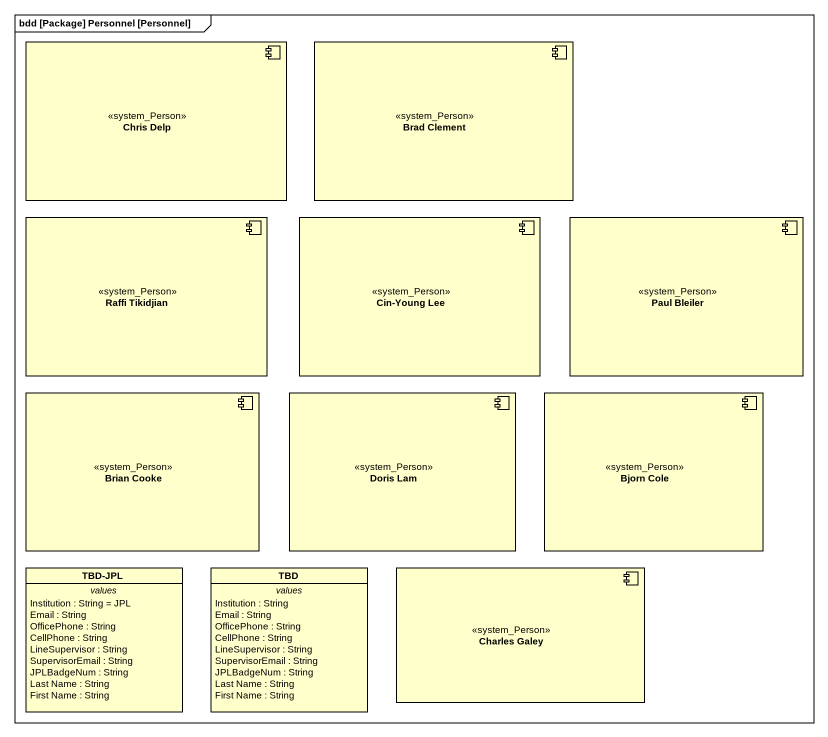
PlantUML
@startuml
mainframe bdd [Package] Personnel [Personnel]
allowmixing
hide circle
hide empty members
component "Chris Delp" as Chris_Delp <<system_Person>>
component "Brad Clement" as Brad_Clement <<system_Person>>
component "Raffi Tikidjian" as Raffi_Tikidjian <<system_Person>>
component "Cin-Young Lee" as Cin_Young_Lee <<system_Person>>
component "Paul Bleiler" as Paul_Bleiler <<system_Person>>
component "Brian Cooke" as Brian_Cooke <<system_Person>>
component "Doris Lam" as Doris_Lam <<system_Person>>
component "Bjorn Cole" as Bjorn_Cole <<system_Person>>
class "TBD-JPL" as TBD_JPL {
  -- values --
  Institution : String = JPL
  Email : String
  OfficePhone : String
  CellPhone : String
  LineSupervisor : String
  SupervisorEmail : String
  JPLBadgeNum : String
  Last Name : String
  First Name : String
}
class TBD {
  -- values --
  Institution : String
  Email : String
  OfficePhone : String
  CellPhone : String
  LineSupervisor : String
  SupervisorEmail : String
  JPLBadgeNum : String
  Last Name : String
  First Name : String
}
component "Charles Galey" as Charles_Galey <<system_Person>>
@enduml
